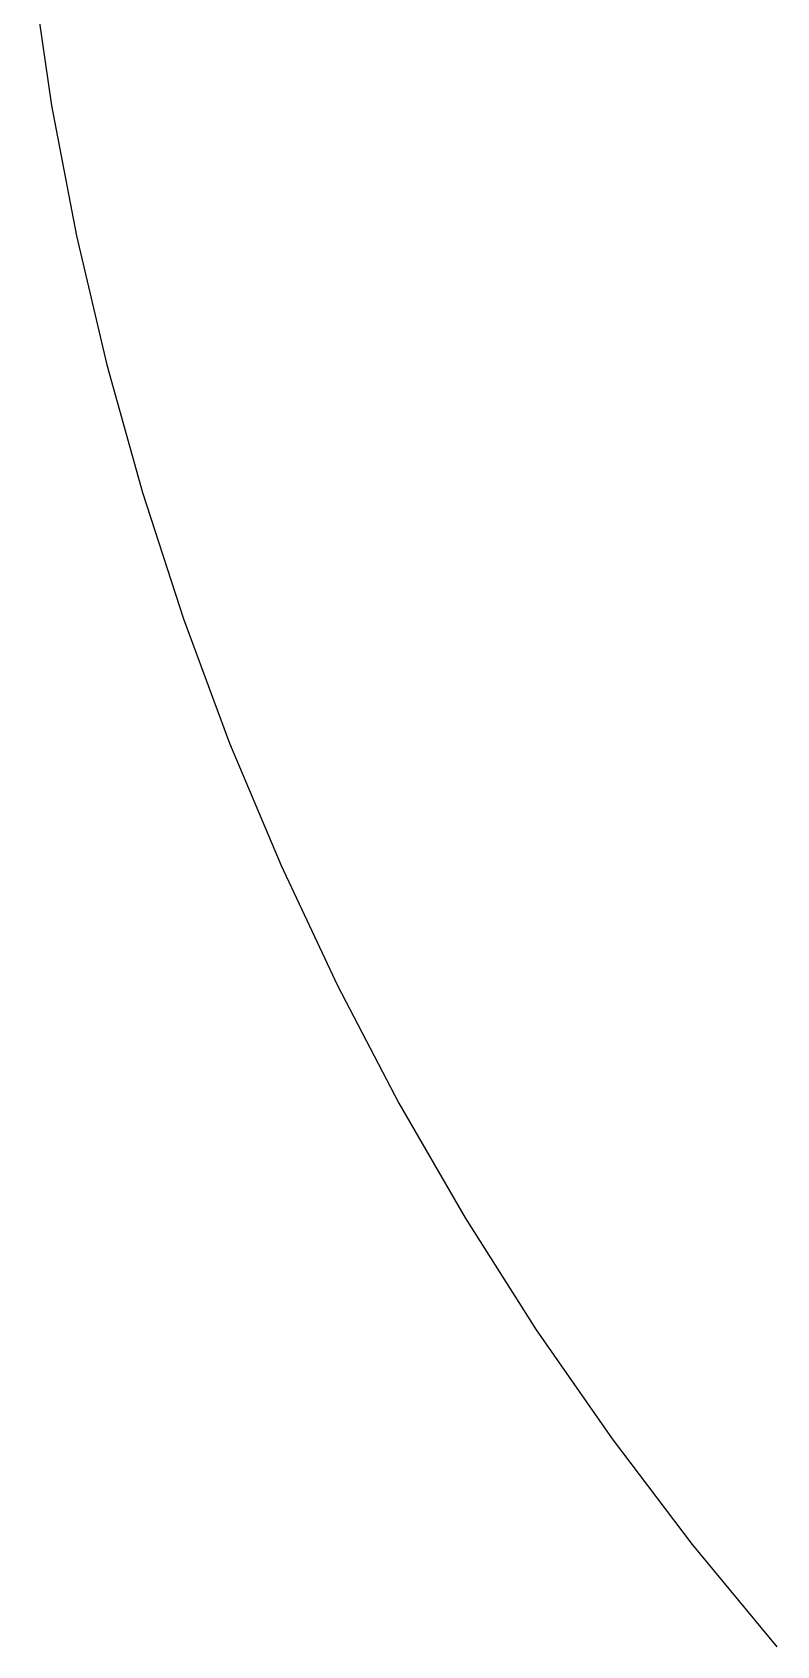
# Model space of a CAD drawing. Header units: metres. Extents: x -102 to 102, y -50 to 50.
# Drawn here: x 2.39 to 14.15, y -32.66 to -7.18 of the extents above; entities that cross this region are included whole.
import ezdxf

# ---------------------------------------------------------------- set-up
doc = ezdxf.new("R2010")
doc.units = ezdxf.units.M

msp = doc.modelspace()

# ---------------------------------------------------------------- linework, layer by layer
for p, q in [((2.39427, -6.26665), (2.70021, -8.33842)), ((2.70021, -8.33842), (3.09262, -10.3956)), ((3.09262, -10.3956), (3.57085, -12.4345)), ((3.57085, -12.4345), (4.13403, -14.4516)), ((4.13403, -14.4516), (4.78119, -16.4433)), ((4.78119, -16.4433), (5.51118, -18.4062)), ((5.51118, -18.4062), (6.32274, -20.3368)), ((6.32274, -20.3368), (7.21442, -22.2318)), ((7.21442, -22.2318), (8.18468, -24.0877)), ((8.18468, -24.0877), (9.2318, -25.9013)), ((9.2318, -25.9013), (10.3539, -27.6696)), ((10.3539, -27.6696), (11.5492, -29.3893)), ((11.5492, -29.3893), (12.8153, -31.0574)), ((12.8153, -31.0574), (14.1503, -32.671))]:
    msp.add_line(p, q)

doc.saveas('drawing.dxf')
